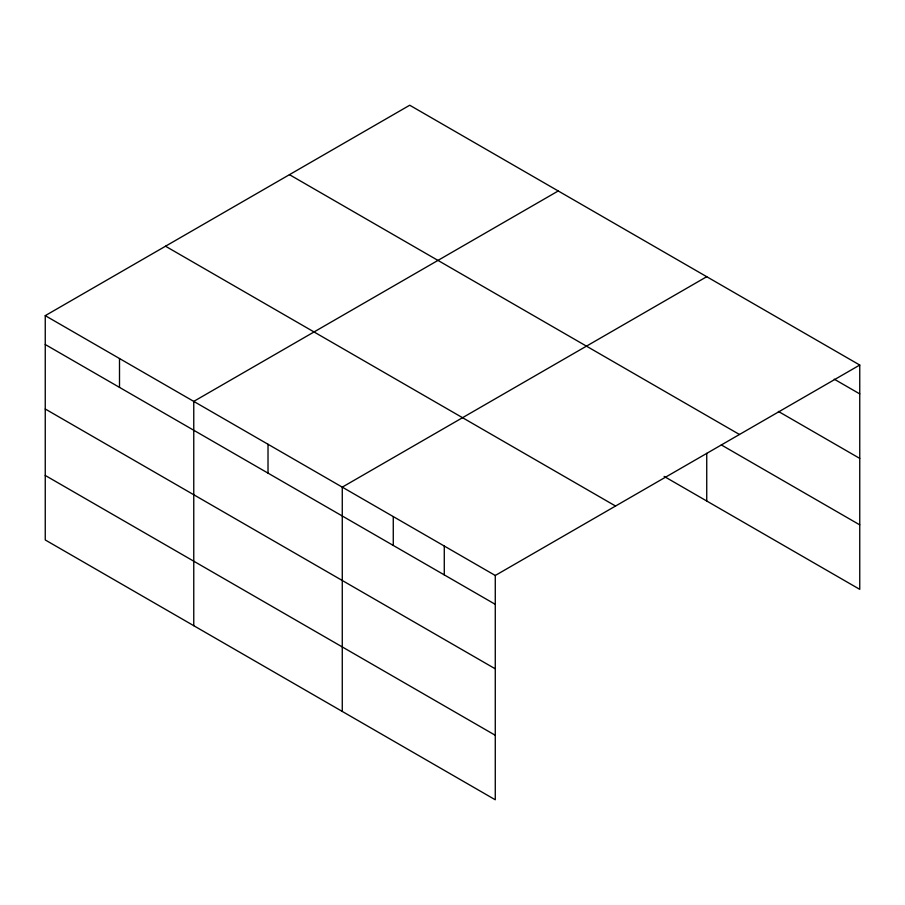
<?xml version="1.0" encoding="UTF-8"?>
<svg xmlns="http://www.w3.org/2000/svg" width="905" height="905" viewBox="0 0 905 905"><rect width="100%" height="100%" fill="white"/><g stroke="black" fill="none" stroke-linecap="round" stroke-linejoin="round"><path stroke-width="1.36" d="M495.273 668.829L495.273 575.478L45.25 315.653L45.25 539.957L495.273 799.771L495.273 668.829L45.25 409.003M45.25 315.653L409.727 105.229L859.75 365.043L859.75 589.347L664.134 476.415M558.238 190.966L193.761 401.39L193.761 625.694M706.737 276.704L342.271 487.139L342.271 711.432M495.273 575.478L859.75 365.043M834.252 379.184L859.75 393.901M778.391 411.424L859.75 458.405M289.453 174.665L739.476 434.49M721.319 444.921L859.75 524.855M165.525 246.217L615.547 506.031M45.25 344.511L495.273 604.336M45.25 475.453L495.273 735.279M706.737 453.337L706.737 501.008M444.276 546.032L444.276 574.89M393.268 516.585L393.268 545.444M268.016 444.265L268.016 473.123M119.505 358.527L119.505 387.385"/></g></svg>
